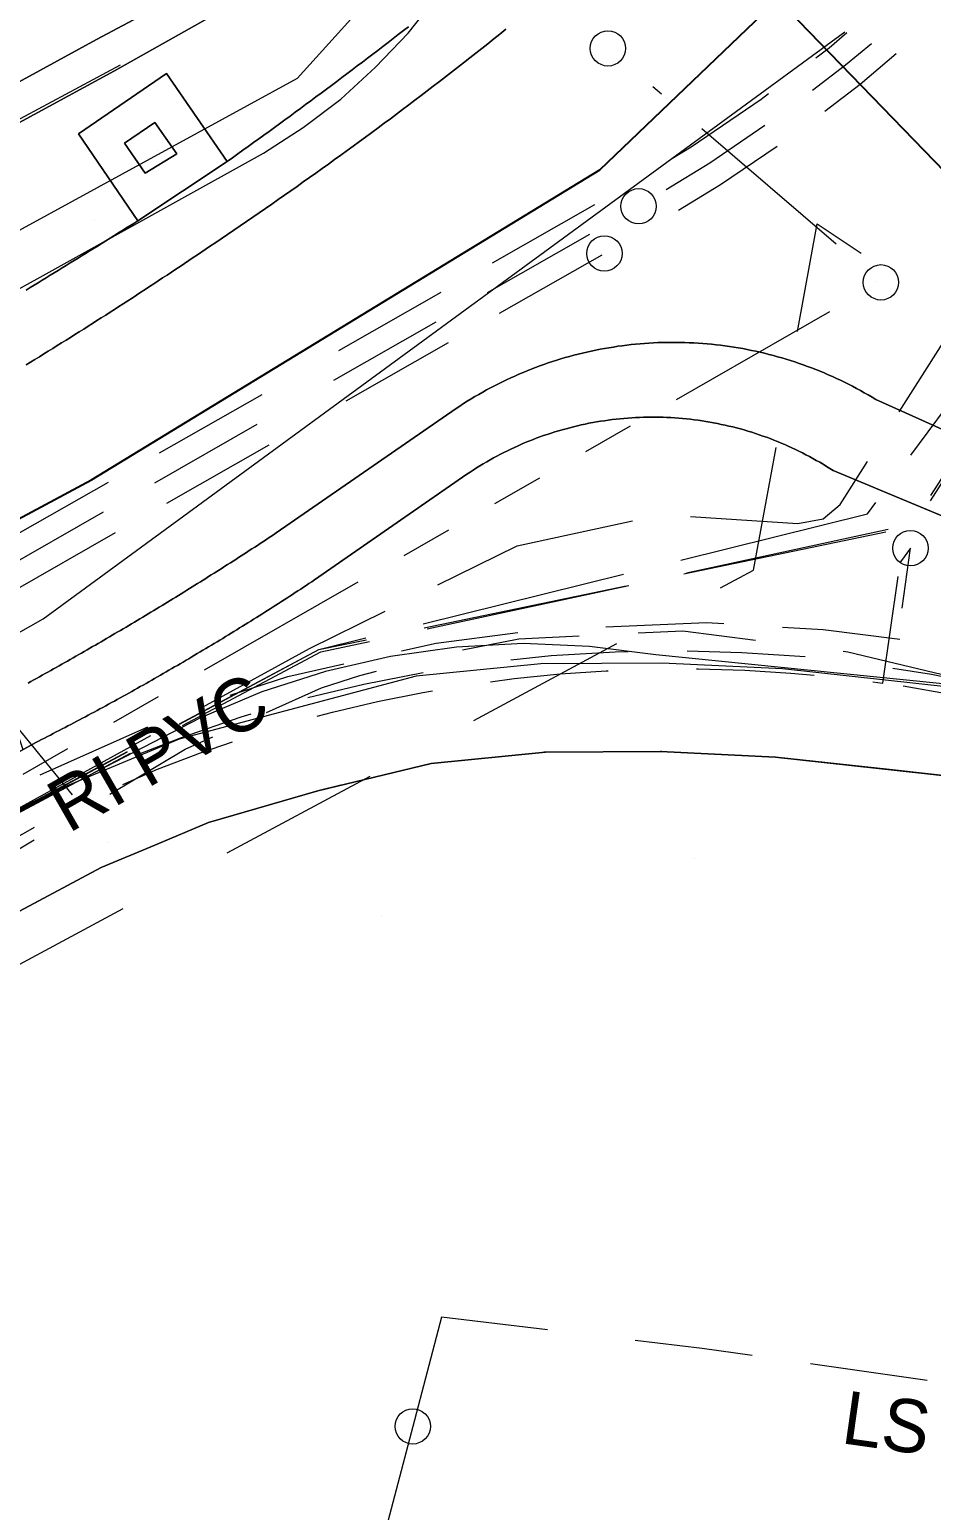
# Model space of a CAD drawing. Header units: metres. Extents: x 0 to 105485, y 0 to 425721.
# Drawn here: x 104882.09 to 104897.39, y 425348.09 to 425373.22 of the extents above; entities that cross this region are included whole.
import ezdxf
from ezdxf.enums import TextEntityAlignment as Align

# ---------------------------------------------------------------- set-up
doc = ezdxf.new("R2010")
doc.units = ezdxf.units.M
doc.header["$MEASUREMENT"] = 0
for name, pattern in [('IE-TERREINAFSCHEIDING_KUNSTMATIG-SO', [11, 4, -1, 4, -2]), ('KG-PERCEEL-SO', [19, 5.5, -4, 5.5, -4]), ('KL-GAS_LD-SO', [13, 4, -2, 4, -3]), ('KL-LS-SO', [13, 4, -2, 4, -3]), ('KL-MS-SO', [13, 4, -2, 4, -3]), ('KL-TELECOM-SO', [9, 7, -2]), ('RI-GWA-SO', [18.45, 6, -1.8, 1.75, -1.8, 1.75, -1.8, 1.75, -1.8])]:
    doc.linetypes.add(name, pattern=pattern)
for name, color, linetype, lineweight in [('B-OI-KL-DATA_MANTELBUIS-G', 90, 'Continuous', 18), ('B-OI-KL-DATA_TELECOM-G', 90, 'KL-TELECOM-SO', 18), ('B-OI-KL-ET_HULPSTUK-S', 10, 'Continuous', 18), ('B-OI-KL-ET_LS-G', 190, 'KL-LS-SO', 18), ('B-OI-KL-ET_LS-T', 190, 'KL-LS-SO', 18), ('B-OI-KL-ET_MS-G', 130, 'KL-MS-SO', 18), ('B-OI-KL-GAS_LD-G', 50, 'KL-GAS_LD-SO', 18), ('B-OI-RI-GWA_RIOOLLEIDING-G', 30, 'RI-GWA-SO', 18), ('B-OI-RI-GWA_RIOOLLEIDING-T', 30, 'RI-GWA-SO', 18), ('B-OI-RI-GWA_RIOOLPUT-S', 30, 'Continuous', 18), ('B-XX-GK-KADEMUUR-G', 150, 'Continuous', 18), ('B-XX-GR-BOOM-G', 90, 'Continuous', 13), ('B-XX-GR-GROENVOORZIENING-G', 80, 'Continuous', 18), ('B-XX-IE-MEUBILAIR-G', 7, 'Continuous', 18), ('B-XX-IE-TERREINAFSCHEIDING_KUNSTMATIG_HEKWERK-G', 20, 'IE-TERREINAFSCHEIDING_KUNSTMATIG-SO', 18), ('B-XX-KG-GRENS_PERCEEL-G', 150, 'KG-PERCEEL-SO', 18), ('B-XX-OG-WATER_HAVEN-G', 170, 'Continuous', 18), ('B-XX-VH-GESLOTENVERHARDING-G', 10, 'Continuous', 18), ('B-XX-VH-ONVERHARD_ZAND-G', 210, 'Continuous', 18), ('B-XX-VH-OPENVERHARDING_SIERBESTRATING-G', 90, 'Continuous', 18), ('B-XX-VH-OPENVERHARDING_STRAATBAKSTEEN-G', 90, 'Continuous', 18)]:
    doc.layers.add(name, color=color, linetype=linetype, lineweight=lineweight)
doc.layers.add('GIS-WEGVAKKEN', color=2, linetype='Continuous')

msp = doc.modelspace()

# ---------------------------------------------------------------- linework, layer by layer
at = {"layer": 'B-OI-KL-DATA_MANTELBUIS-G', "ltscale": 0.5, "flags": 128}
for points in [[(104889.74, 425375.83), (104886.63, 425372.39), (104863.37, 425359.67), (104862.1, 425358.96)], [(104799.24, 425314.63), (104804.63, 425319.9), (104805.54, 425320.8), (104806.81, 425322.05), (104826.88, 425336.93), (104833.47, 425341.63), (104860.36, 425356.88), (104879.85, 425367.68), (104886.06, 425371.12), (104886.73, 425371.56), (104887.37, 425372.04), (104887.96, 425372.58), (104888.51, 425373.16), (104889.01, 425373.79), (104889.46, 425374.45), (104889.97, 425375), (104890.45, 425375.52)], [(104812.76, 425301.85), (104815.59, 425308.8), (104822.61, 425326.1), (104823.15, 425327.13), (104823.76, 425328.12), (104824.45, 425329.06), (104825.2, 425329.94), (104828.64, 425333.31), (104829.36, 425333.83), (104831.12, 425334.98), (104840.75, 425340.34), (104852.76, 425346.92), (104881.06, 425362.51), (104882.32, 425363.22), (104895.92, 425373.18)], [(104906.97, 425368.44), (104906.94, 425368.4), (104906.17, 425367.3), (104902.22, 425361.65), (104892.71, 425362.61), (104891.59, 425362.75), (104890.46, 425362.8), (104889.33, 425362.74), (104888.21, 425362.58), (104887.11, 425362.33), (104886.03, 425361.98), (104884.99, 425361.54), (104879.01, 425358.45), (104839.67, 425336.35), (104828.03, 425328.9), (104823.01, 425323.59), (104820.31, 425317.24), (104815.59, 425308.8), (104813.34, 425304.79), (104811.19, 425305.22), (104807.76, 425306.58), (104806.41, 425307.11), (104802.64, 425308.61), (104802.64, 425308.61)], [(104955.92, 425337.19), (104953.9, 425335.95), (104952.85, 425337.34), (104951.84, 425338.45), (104949.13, 425341), (104939.62, 425345.23), (104905.19, 425360.06), (104900.81, 425361.6), (104898.82, 425361.94), (104894.86, 425362.37), (104892.82, 425362.47), (104890.76, 425362.46), (104888.65, 425362.25), (104884.63, 425361.18), (104882.66, 425360.36), (104879.12, 425358.51)]]:
    msp.add_lwpolyline(points, dxfattribs=at)
at = {"layer": 'B-OI-KL-DATA_TELECOM-G', "ltscale": 0.5, "flags": 128}
for points in [[(104804.18, 425279.81), (104805.36, 425284.85), (104807.82, 425293.82), (104809.06, 425296.35), (104810.51, 425301.27), (104813.02, 425308.39), (104817.82, 425317.66), (104822.44, 425323.78), (104824.53, 425326.02), (104831.18, 425331.11), (104842.74, 425338.79), (104851.73, 425343.72), (104867.99, 425352.37), (104872.6, 425354.9), (104886.84, 425362.72), (104890.36, 425364.46), (104892.8, 425364.99), (104895.12, 425364.84), (104895.55, 425364.92), (104895.84, 425365.16), (104899.86, 425371.49)], [(104804.18, 425279.81), (104805.36, 425284.85), (104807.82, 425293.82), (104809.06, 425296.35), (104810.51, 425301.27), (104813.02, 425308.39), (104817.82, 425317.66), (104822.44, 425323.78), (104824.53, 425326.02), (104831.18, 425331.11), (104842.74, 425338.79), (104851.73, 425343.72), (104867.99, 425352.37), (104872.6, 425354.9), (104886.84, 425362.72), (104890.36, 425364.46), (104892.8, 425364.99), (104895.12, 425364.84), (104895.55, 425364.92), (104895.84, 425365.16), (104899.86, 425371.49)], [(104804.01, 425279.84), (104806.5, 425291.1), (104807.3, 425293.8), (104808.8, 425296.2), (104809.5, 425300), (104818.8, 425318.8), (104821.3, 425324), (104828.1, 425329.1), (104839.1, 425335.4), (104845.3, 425339.9), (104848.7, 425342.3), (104887, 425362.7), (104896.3, 425365), (104900.8, 425371.09)], [(104804.01, 425279.84), (104806.5, 425291.1), (104807.3, 425293.8), (104808.8, 425296.2), (104809.5, 425300), (104818.8, 425318.8), (104821.3, 425324), (104828.1, 425329.1), (104839.1, 425335.4), (104848.7, 425342.3), (104887, 425362.7), (104896.3, 425365), (104900.8, 425371.09)], [(104804.01, 425279.84), (104806.5, 425291.1), (104807.3, 425293.8), (104808.8, 425296.2), (104809.5, 425300), (104818.8, 425318.8), (104821.3, 425324), (104828.1, 425329.1), (104839.1, 425335.4), (104845.3, 425339.9), (104848.7, 425342.3), (104864, 425350.4), (104887, 425362.7), (104896.3, 425365), (104900.8, 425371.09)], [(104804.01, 425279.84), (104806.5, 425291.1), (104807.3, 425293.8), (104808.8, 425296.2), (104809.5, 425300), (104818.8, 425318.8), (104821.3, 425324), (104828.1, 425329.1), (104839.1, 425335.4), (104848.7, 425342.3), (104887, 425362.7), (104896.3, 425365), (104900.8, 425371.09)], [(104804.01, 425279.84), (104806.5, 425291.1), (104807.3, 425293.8), (104808.8, 425296.2), (104809.5, 425300), (104818.8, 425318.8), (104821.3, 425324), (104828.1, 425329.1), (104839.1, 425335.4), (104845.3, 425339.9), (104848.7, 425342.3), (104887, 425362.7), (104896.3, 425365), (104900.8, 425371.09)], [(104804.01, 425279.84), (104806.5, 425291.1), (104807.3, 425293.8), (104808.8, 425296.2), (104809.5, 425300), (104818.8, 425318.8), (104821.3, 425324), (104828.1, 425329.1), (104839.1, 425335.4), (104845.3, 425339.9), (104848.7, 425342.3), (104887, 425362.7), (104896.3, 425365), (104900.8, 425371.09)], [(104803.97, 425279.84), (104806.49, 425291.07), (104807.32, 425293.83), (104808.78, 425296.25), (104809.54, 425299.97), (104818.8, 425318.83), (104821.33, 425323.99), (104828.08, 425329.1), (104839.11, 425335.4), (104845.31, 425339.89), (104848.66, 425342.26), (104863.96, 425350.36), (104887.03, 425362.66), (104897.07, 425364.83), (104901.01, 425371)], [(104804.01, 425279.84), (104806.5, 425291.1), (104807.3, 425293.8), (104808.8, 425296.2), (104809.5, 425300), (104818.8, 425318.8), (104821.3, 425324), (104828.1, 425329.1), (104839.1, 425335.4), (104845.3, 425339.9), (104848.7, 425342.3), (104864, 425350.4), (104887, 425362.7), (104897.1, 425364.8), (104901.05, 425370.98)]]:
    msp.add_lwpolyline(points, dxfattribs=at)
at = {"layer": 'B-OI-KL-ET_HULPSTUK-S'}
for centre in [(104892.42, 425370.22), (104891.84, 425369.42), (104897.03, 425364.42), (104888.59, 425349.52)]:
    msp.add_circle(centre, 0.3, dxfattribs=at)
at = {"layer": 'B-OI-KL-ET_LS-G', "ltscale": 0.5, "flags": 128}
for points in [[(104830.92, 425334.84), (104837.22, 425338.5), (104856, 425349.41), (104892.42, 425370.22), (104893.63, 425370.96), (104894.8, 425371.76), (104895.93, 425372.62), (104896.37, 425372.98)], [(104831.12, 425334.5), (104856.2, 425349.06), (104891.84, 425369.42), (104892.56, 425369.83), (104893.81, 425370.59), (104895.02, 425371.41), (104896.18, 425372.29), (104896.79, 425372.81)], [(104913.92, 425357.07), (104913.43, 425357.29), (104911.15, 425356.98), (104906.73, 425358.79), (104902.09, 425360.63), (104899.97, 425361.38), (104899.26, 425361.58), (104898.51, 425361.77), (104897.74, 425361.93), (104896.71, 425362.11), (104897.03, 425364.42)], [(104897.03, 425364.42), (104896.86, 425364.19)], [(104866.34, 425351.13), (104882.03, 425359.6), (104882.2, 425359.7), (104882.38, 425359.79), (104881.84, 425361.43), (104882.94, 425360.08), (104884.26, 425360.67), (104884.99, 425360.95), (104885.73, 425361.2), (104886.48, 425361.43), (104887.23, 425361.64), (104887.99, 425361.82), (104888.76, 425361.97), (104889.53, 425362.1), (104890.31, 425362.21), (104891.09, 425362.29), (104891.87, 425362.34), (104892.65, 425362.37), (104893.43, 425362.37), (104894.22, 425362.35), (104895, 425362.3), (104895.78, 425362.23), (104896.56, 425362.13), (104896.86, 425364.19)], [(104832.96, 425332.55), (104833.17, 425332.84), (104833.42, 425333.11), (104833.69, 425333.36), (104833.98, 425333.58), (104834.13, 425333.67), (104839.57, 425337.1), (104841.23, 425338.42), (104842.06, 425338.85), (104852.72, 425344.32), (104854.22, 425345.11), (104854.71, 425345.36), (104858.07, 425347.12), (104860.53, 425348.45), (104867.12, 425352.01), (104871.21, 425354.22), (104881.73, 425359.91), (104882.69, 425360.38), (104883.67, 425360.82), (104884.67, 425361.21), (104885.68, 425361.56), (104886.71, 425361.86), (104887.76, 425362.11), (104888.81, 425362.32), (104889.87, 425362.48), (104890.94, 425362.6), (104892.02, 425362.66), (104893.1, 425362.68), (104894.17, 425362.65), (104895.25, 425362.58), (104896.32, 425362.45), (104897.39, 425362.28), (104898.44, 425362.07)], [(104889.08, 425351.37), (104888.59, 425349.52)], [(104922.76, 425345.13), (104917.49, 425346.15), (104916.33, 425346.38), (104912.17, 425347.33), (104908.43, 425348.19), (104907.69, 425348.31), (104906.95, 425348.64), (104903.69, 425349.4), (104893.5, 425350.84), (104889.08, 425351.37)], [(104888.59, 425349.52), (104885.9, 425339.21), (104885.83, 425338.83), (104885.72, 425338.46), (104885.57, 425338.12), (104885.39, 425337.8), (104885.18, 425337.51), (104884.94, 425337.26), (104884.67, 425337.06), (104884.39, 425336.89), (104882.75, 425336.33), (104882.35, 425336.21), (104881.94, 425336.11), (104881.52, 425336.04), (104881.1, 425336), (104880.68, 425335.99), (104880.26, 425336.01), (104879.84, 425336.05), (104879.42, 425336.12), (104863.53, 425339.36), (104852.36, 425341.64), (104852.12, 425341.7), (104851.88, 425341.71), (104851.64, 425341.67), (104851.41, 425341.59), (104847.56, 425339.5), (104847.41, 425339.36), (104847.32, 425339.17), (104846.1, 425333.48), (104841.33, 425334.39), (104837.66, 425332.31), (104837.44, 425331.18), (104836.82, 425331.31)]]:
    msp.add_lwpolyline(points, dxfattribs=at)
at = {"layer": 'B-OI-KL-ET_MS-G', "ltscale": 0.5, "flags": 128}
for points in [[(104831, 425335.35), (104855.81, 425349.77), (104892.08, 425370.48), (104893.31, 425371.23), (104894.5, 425372.04), (104895.65, 425372.91), (104895.95, 425373.17)], [(104803.6, 425279.89), (104805.35, 425287.62), (104806.49, 425292.52), (104808.32, 425300.04), (104809.07, 425302.57), (104809.8, 425304.57), (104810.57, 425306.47), (104812, 425309.57), (104812.87, 425311.4), (104813.7, 425313.07), (104814.65, 425314.59), (104815.44, 425316.07), (104816.9, 425318.47), (104817.91, 425320.08), (104819.04, 425321.71), (104820.74, 425323.79), (104825.81, 425329.51), (104838.75, 425338.35), (104840.32, 425338.42), (104856.21, 425346.57), (104881.54, 425360.25), (104884.85, 425361.72), (104886.47, 425362.24), (104888.99, 425362.81), (104890.74, 425363.04), (104893.57, 425363.16), (104895.55, 425363.04), (104897.04, 425362.85), (104902.96, 425361.12), (104904.2, 425360.65), (104904.34, 425360.63), (104904.47, 425360.67), (104904.58, 425360.74), (104904.66, 425360.86), (104907.35, 425368.28)]]:
    msp.add_lwpolyline(points, dxfattribs=at)
at = {"layer": 'B-OI-KL-GAS_LD-G', "ltscale": 0.5, "flags": 128}
msp.add_lwpolyline([(104812.11, 425307.81), (104812.31, 425308.46), (104812.51, 425308.94), (104813.88, 425312.29), (104816.01, 425315.61), (104817.41, 425317.45), (104818.8, 425319.28), (104821.97, 425323.25), (104823.4, 425325.27), (104824.73, 425326.96), (104826.81, 425328.92), (104828.96, 425330.54), (104831.18, 425330.59), (104832.72, 425331.63), (104832.98, 425331.81), (104837.71, 425335.01), (104842.63, 425338.12), (104846.54, 425340.42), (104846.88, 425340.6), (104846.91, 425340.61), (104855.24, 425344.89), (104859.1, 425346.96), (104865.94, 425350.63), (104880.12, 425358.24), (104884.73, 425361.01), (104887.04, 425362.05), (104887.69, 425362.26), (104889.19, 425362.65), (104890.39, 425362.88), (104893.17, 425363.02), (104895.97, 425362.66), (104899.71, 425361.77), (104905.72, 425359.66)], dxfattribs=at)
at = {"layer": 'B-OI-RI-GWA_RIOOLLEIDING-G', "ltscale": 0.5, "flags": 128}
for points in [[(104895.77, 425369.58), (104892.66, 425372.25)], [(104895.66, 425368.43), (104872.07, 425354.9)]]:
    msp.add_lwpolyline(points, dxfattribs=at)
at = {"layer": 'B-OI-RI-GWA_RIOOLPUT-S'}
for centre in [(104891.9, 425372.9), (104896.53, 425368.93)]:
    msp.add_circle(centre, 0.3, dxfattribs=at)
at = {"layer": 'B-XX-GK-KADEMUUR-G', "ltscale": 0.5}
for points in [[(104888.052, 425375.621), (104883.225, 425373.05), (104871.754, 425366.77), (104860.147, 425360.4)], [(104860.384, 425359.952), (104871.973, 425366.233), (104883.533, 425372.516), (104888.376, 425375.252)]]:
    msp.add_lwpolyline(points, dxfattribs=at)
at = {"layer": 'B-XX-GR-BOOM-G', "color": 0, "true_color": 0x604a38}
for points in [[(104884.26, 425371.175, 2.407), (104884.26, 425371.175, 5.207)], [(104893.375, 425359.16, 2.84), (104893.375, 425359.16, 5.64)], [(104888.058, 425358.194, 2.823), (104888.058, 425358.194, 5.623)]]:
    msp.add_polyline3d(points, dxfattribs=at)
at = {"layer": 'B-XX-GR-GROENVOORZIENING-G', "ltscale": 0.5}
msp.add_lwpolyline([(104898.611, 425360.452), (104894.742, 425360.873), (104892.79, 425360.97), (104890.839, 425360.959), (104888.902, 425360.768), (104886.98, 425360.302), (104885.126, 425359.763), (104884.216, 425359.382), (104883.307, 425359.002), (104881.595, 425358.086), (104879.843, 425357.198), (104878.111, 425356.248), (104869.617, 425351.615), (104866.214, 425349.771)], dxfattribs=at)
at = {"layer": 'B-XX-IE-MEUBILAIR-G', "color": 0, "true_color": 0x604a38}
for points in [[(104891.698, 425372.678, 2.512), (104891.698, 425372.678, 4.012)], [(104885.45, 425371.517, 2.414), (104885.45, 425371.517, 5.414)], [(104883.191, 425369.979, 2.424), (104883.191, 425369.979, 5.424)], [(104896.435, 425368.943, 2.549), (104896.435, 425368.943, 4.049)], [(104894.655, 425364.783, 2.609), (104894.655, 425364.783, 5.609)], [(104897.143, 425364.073, 2.607), (104897.143, 425364.073, 5.607)], [(104883.673, 425362.03, 2.532), (104883.673, 425362.03, 4.032)], [(104890.839, 425360.959, 2.756), (104890.839, 425360.959, 5.756)], [(104892.79, 425360.97, 2.762), (104892.79, 425360.97, 5.762)], [(104888.902, 425360.768, 2.737), (104888.902, 425360.768, 5.737)], [(104894.742, 425360.873, 2.78), (104894.742, 425360.873, 5.78)], [(104896.676, 425360.663, 2.814), (104896.676, 425360.663, 5.814)], [(104886.98, 425360.302, 2.726), (104886.98, 425360.302, 5.726)], [(104885.126, 425359.763, 2.71), (104885.126, 425359.763, 5.71)], [(104883.432, 425359.422, 2.678), (104883.432, 425359.422, 5.678)], [(104883.307, 425359.002, 2.71), (104883.307, 425359.002, 5.71)]]:
    msp.add_polyline3d(points, dxfattribs=at)
at = {"layer": 'B-XX-IE-TERREINAFSCHEIDING_KUNSTMATIG_HEKWERK-G', "ltscale": 0.5, "flags": 128}
msp.add_lwpolyline([(104900.76, 425360.087), (104898.611, 425360.452), (104894.742, 425360.873), (104892.79, 425360.97), (104890.839, 425360.959), (104888.902, 425360.768), (104886.98, 425360.302), (104885.126, 425359.763), (104884.216, 425359.382), (104883.307, 425359.002), (104881.595, 425358.086), (104879.843, 425357.198), (104878.111, 425356.248)], dxfattribs=at)
at = {"layer": 'B-XX-IE-TERREINAFSCHEIDING_KUNSTMATIG_HEKWERK-G', "color": 0, "ltscale": 0.5, "true_color": 0x8c7868}
msp.add_polyline3d([(104900.76, 425360.087, 2.733), (104898.611, 425360.452, 2.804), (104896.677, 425360.662, 2.814), (104894.742, 425360.873, 2.78), (104892.79, 425360.97, 2.762), (104890.839, 425360.959, 2.756), (104888.902, 425360.768, 2.737), (104886.98, 425360.302, 2.726), (104885.126, 425359.763, 2.71), (104884.216, 425359.382, 2.708), (104883.307, 425359.002, 2.71), (104881.595, 425358.086, 2.733), (104879.843, 425357.198, 2.728), (104878.111, 425356.248, 2.742)], dxfattribs=at)
at = {"layer": 'B-XX-KG-GRENS_PERCEEL-G', "ltscale": 0.5, "flags": 128}
for points in [[(104800.173, 425322.245), (104812.813, 425332.586), (104829.721, 425343.786), (104866.88, 425363.631), (104886.387, 425374.096), (104910.596, 425401.24)], [(104852.163, 425332.006), (104852.36, 425333.089), (104846.957, 425334.24), (104848.052, 425339.321), (104853.31, 425338.262), (104854.075, 425342.396), (104894.37, 425364.047), (104895.449, 425369.921), (104914.527, 425357.252), (104956.374, 425338.678), (104958.097, 425335.972), (104956.128, 425329.207), (104954.311, 425322.734), (104952.84, 425316.888), (104951.846, 425313.21), (104951.473, 425310.275), (104950.285, 425293.415), (104950.047, 425292.861), (104949.493, 425292.227), (104948.621, 425291.594), (104947.592, 425291.119), (104946.879, 425290.169), (104946.008, 425288.665), (104945.136, 425286.845), (104943.869, 425284.945), (104941.968, 425283.045), (104940.305, 425281.699), (104937.929, 425280.433), (104935.552, 425279.641), (104933.018, 425279.245), (104916.796, 425281.135)]]:
    msp.add_lwpolyline(points, dxfattribs=at)
at = {"layer": 'B-XX-OG-WATER_HAVEN-G', "ltscale": 0.5}
msp.add_lwpolyline([(104860.147, 425360.4), (104871.754, 425366.77), (104883.225, 425373.05), (104888.052, 425375.621)], dxfattribs=at)
at = {"layer": 'B-XX-VH-GESLOTENVERHARDING-G', "ltscale": 0.5}
for points in [[(104883.928, 425369.973), (104885.444, 425370.982), (104884.414, 425372.471), (104882.923, 425371.447)], [(104884.587, 425371.112), (104884.052, 425370.781), (104883.704, 425371.293), (104884.218, 425371.641)]]:
    msp.add_lwpolyline(points, close=True, dxfattribs=at)
at = {"layer": 'B-XX-VH-ONVERHARD_ZAND-G', "ltscale": 0.5}
msp.add_lwpolyline([(104884.587, 425371.112), (104884.218, 425371.641), (104883.704, 425371.293), (104884.052, 425370.781)], close=True, dxfattribs=at)
at = {"layer": 'B-XX-VH-OPENVERHARDING_SIERBESTRATING-G', "ltscale": 0.5}
for points in [[(104890.169, 425373.223), (104890.067, 425373.142), (104889.965, 425373.06), (104889.863, 425372.979), (104889.761, 425372.898), (104889.658, 425372.818), (104889.556, 425372.737), (104889.453, 425372.657), (104889.351, 425372.577), (104889.248, 425372.497), (104889.144, 425372.417), (104889.041, 425372.337), (104888.938, 425372.258), (104888.834, 425372.179), (104888.731, 425372.099), (104888.627, 425372.021), (104888.523, 425371.942), (104888.419, 425371.863), (104888.315, 425371.785), (104888.21, 425371.707), (104888.106, 425371.629), (104888.001, 425371.551), (104887.896, 425371.474), (104887.791, 425371.396), (104887.686, 425371.319), (104887.581, 425371.242), (104887.476, 425371.165), (104887.37, 425371.089), (104887.265, 425371.012), (104887.159, 425370.936), (104887.053, 425370.86), (104886.947, 425370.784), (104886.841, 425370.709), (104886.734, 425370.633), (104886.628, 425370.558), (104886.521, 425370.483), (104886.415, 425370.408), (104886.308, 425370.333), (104886.201, 425370.259), (104886.094, 425370.184), (104885.986, 425370.11), (104885.879, 425370.036), (104885.772, 425369.963), (104885.664, 425369.889), (104885.556, 425369.816), (104885.448, 425369.743), (104885.34, 425369.67), (104885.232, 425369.597), (104885.232, 425369.597), (104885.159, 425369.547), (104885.085, 425369.497), (104885.012, 425369.448), (104884.939, 425369.398), (104884.865, 425369.349), (104884.792, 425369.299), (104884.718, 425369.25), (104884.644, 425369.201), (104884.571, 425369.151), (104884.497, 425369.102), (104884.423, 425369.053), (104884.349, 425369.004), (104884.275, 425368.956), (104884.201, 425368.907), (104884.127, 425368.858), (104884.053, 425368.81), (104883.979, 425368.761), (104883.905, 425368.713), (104883.831, 425368.664), (104883.756, 425368.616), (104883.682, 425368.568), (104883.607, 425368.52), (104883.533, 425368.472), (104883.458, 425368.424), (104883.384, 425368.376), (104883.309, 425368.328), (104883.234, 425368.281), (104883.16, 425368.233), (104883.085, 425368.186), (104883.01, 425368.138), (104882.935, 425368.091), (104882.86, 425368.044), (104882.785, 425367.997), (104882.71, 425367.95), (104882.635, 425367.903), (104882.56, 425367.856), (104882.484, 425367.809), (104882.409, 425367.763), (104882.334, 425367.716), (104882.258, 425367.669), (104882.183, 425367.623), (104882.107, 425367.577), (104882.032, 425367.53)], [(104882.067, 425362.132), (104882.115, 425362.159), (104882.163, 425362.185), (104882.211, 425362.211), (104882.259, 425362.238), (104882.306, 425362.265), (104882.354, 425362.291), (104882.402, 425362.318), (104882.45, 425362.344), (104882.497, 425362.371), (104882.545, 425362.398), (104882.593, 425362.425), (104882.64, 425362.452), (104882.688, 425362.478), (104882.735, 425362.505), (104882.783, 425362.532), (104882.83, 425362.559), (104882.878, 425362.586), (104882.925, 425362.614), (104882.973, 425362.641), (104883.02, 425362.668), (104883.068, 425362.695), (104883.115, 425362.722), (104883.162, 425362.75), (104883.21, 425362.777), (104883.257, 425362.805), (104883.304, 425362.832), (104883.351, 425362.86), (104883.399, 425362.887), (104883.446, 425362.915), (104883.493, 425362.942), (104883.54, 425362.97), (104883.587, 425362.998), (104883.634, 425363.025), (104883.681, 425363.053), (104883.728, 425363.081), (104883.776, 425363.109), (104883.822, 425363.137), (104883.869, 425363.165), (104883.916, 425363.193), (104883.963, 425363.221), (104884.01, 425363.249), (104884.057, 425363.277), (104884.104, 425363.305), (104884.151, 425363.334), (104884.197, 425363.362), (104884.244, 425363.39), (104884.291, 425363.419), (104884.338, 425363.447), (104884.384, 425363.476), (104884.431, 425363.504), (104884.478, 425363.533), (104884.524, 425363.561), (104884.571, 425363.59), (104884.617, 425363.618), (104884.664, 425363.647), (104884.71, 425363.676), (104884.757, 425363.705), (104884.803, 425363.734), (104884.85, 425363.762), (104884.896, 425363.791), (104884.942, 425363.82), (104884.989, 425363.849), (104885.035, 425363.878), (104885.081, 425363.908), (104885.128, 425363.937), (104885.174, 425363.966), (104885.22, 425363.995), (104885.266, 425364.024), (104885.312, 425364.054), (104885.358, 425364.083), (104885.404, 425364.112), (104885.451, 425364.142), (104885.497, 425364.171), (104885.543, 425364.201), (104885.589, 425364.23), (104885.635, 425364.26), (104885.68, 425364.29), (104885.726, 425364.319), (104885.772, 425364.349), (104885.818, 425364.379), (104885.864, 425364.409), (104885.91, 425364.439), (104885.955, 425364.468), (104886.001, 425364.498), (104886.047, 425364.528), (104886.093, 425364.558), (104886.138, 425364.589), (104886.184, 425364.619), (104886.229, 425364.649), (104886.275, 425364.679), (104886.275, 425364.679), (104889.324, 425366.789), (104889.324, 425366.789), (104889.387, 425366.831), (104889.451, 425366.872), (104889.515, 425366.913), (104889.58, 425366.953), (104889.645, 425366.992), (104889.711, 425367.03), (104889.777, 425367.068), (104889.843, 425367.105), (104889.91, 425367.141), (104889.978, 425367.176), (104890.045, 425367.21), (104890.114, 425367.244), (104890.182, 425367.277), (104890.251, 425367.309), (104890.32, 425367.341), (104890.39, 425367.371), (104890.46, 425367.401), (104890.53, 425367.43), (104890.601, 425367.458), (104890.672, 425367.485), (104890.743, 425367.512), (104890.814, 425367.537), (104890.886, 425367.562), (104890.958, 425367.586), (104891.031, 425367.609), (104891.103, 425367.632), (104891.176, 425367.653), (104891.249, 425367.674), (104891.323, 425367.694), (104891.396, 425367.713), (104891.47, 425367.731), (104891.544, 425367.748), (104891.618, 425367.764), (104891.693, 425367.78), (104891.767, 425367.795), (104891.842, 425367.808), (104891.917, 425367.821), (104891.992, 425367.833), (104892.067, 425367.845), (104892.142, 425367.855), (104892.218, 425367.865), (104892.293, 425367.873), (104892.369, 425367.881), (104892.445, 425367.888), (104892.52, 425367.894), (104892.596, 425367.899), (104892.672, 425367.903), (104892.748, 425367.907), (104892.824, 425367.909), (104892.9, 425367.911), (104892.976, 425367.911), (104893.052, 425367.911), (104893.128, 425367.91), (104893.204, 425367.908), (104893.28, 425367.906), (104893.356, 425367.902), (104893.432, 425367.898), (104893.508, 425367.892), (104893.583, 425367.886), (104893.659, 425367.879), (104893.735, 425367.871), (104893.81, 425367.862), (104893.885, 425367.852), (104893.961, 425367.842), (104894.036, 425367.83), (104894.111, 425367.818), (104894.186, 425367.805), (104894.26, 425367.791), (104894.335, 425367.776), (104894.409, 425367.76), (104894.483, 425367.743), (104894.557, 425367.726), (104894.631, 425367.707), (104894.705, 425367.688), (104894.778, 425367.668), (104894.851, 425367.647), (104894.924, 425367.626), (104894.997, 425367.603), (104895.069, 425367.58), (104895.141, 425367.555), (104895.213, 425367.53), (104895.284, 425367.505), (104895.355, 425367.478), (104895.426, 425367.45), (104895.497, 425367.422), (104895.567, 425367.393), (104895.637, 425367.363), (104895.706, 425367.332), (104895.775, 425367.301), (104895.844, 425367.268), (104895.912, 425367.235), (104895.981, 425367.201), (104896.048, 425367.166), (104896.115, 425367.131), (104896.182, 425367.095), (104896.248, 425367.058), (104896.314, 425367.02), (104896.38, 425366.981), (104896.445, 425366.942), (104896.445, 425366.942), (104899.085, 425365.754)]]:
    msp.add_lwpolyline(points, dxfattribs=at)
at = {"layer": 'B-XX-VH-OPENVERHARDING_STRAATBAKSTEEN-G', "ltscale": 0.5}
for points in [[(104888.376, 425375.252), (104883.533, 425372.516), (104871.973, 425366.233), (104860.384, 425359.952)], [(104888.517, 425373.268), (104888.431, 425373.201), (104888.344, 425373.134), (104888.258, 425373.067), (104888.171, 425373), (104888.084, 425372.933), (104887.998, 425372.866), (104887.911, 425372.8), (104887.824, 425372.733), (104887.737, 425372.667), (104887.65, 425372.601), (104887.562, 425372.535), (104887.475, 425372.469), (104887.388, 425372.403), (104887.3, 425372.337), (104887.213, 425372.271), (104887.125, 425372.206), (104887.037, 425372.14), (104886.949, 425372.075), (104886.862, 425372.01), (104886.774, 425371.945), (104886.685, 425371.88), (104886.597, 425371.815), (104886.509, 425371.75), (104886.421, 425371.686), (104886.332, 425371.621), (104886.244, 425371.557), (104886.155, 425371.492), (104886.067, 425371.428), (104885.978, 425371.364), (104885.889, 425371.3), (104885.8, 425371.236), (104885.711, 425371.173), (104885.622, 425371.109), (104885.533, 425371.045), (104885.444, 425370.982), (104885.444, 425370.982), (104883.928, 425369.973), (104883.928, 425369.973), (104883.861, 425369.931), (104883.793, 425369.889), (104883.726, 425369.847), (104883.658, 425369.805), (104883.591, 425369.762), (104883.523, 425369.72), (104883.456, 425369.678), (104883.388, 425369.636), (104883.321, 425369.594), (104883.253, 425369.552), (104883.186, 425369.51), (104883.118, 425369.468), (104883.05, 425369.426), (104882.983, 425369.385), (104882.915, 425369.343), (104882.848, 425369.301), (104882.78, 425369.259), (104882.713, 425369.217), (104882.645, 425369.175), (104882.577, 425369.133), (104882.51, 425369.092), (104882.442, 425369.05), (104882.374, 425369.008), (104882.307, 425368.966), (104882.239, 425368.924), (104882.171, 425368.883), (104882.104, 425368.841), (104882.036, 425368.799)], [(104882.036, 425368.799), (104882.104, 425368.841), (104882.171, 425368.883), (104882.239, 425368.924), (104882.307, 425368.966), (104882.374, 425369.008), (104882.442, 425369.05), (104882.51, 425369.092), (104882.577, 425369.133), (104882.645, 425369.175), (104882.713, 425369.217), (104882.78, 425369.259), (104882.848, 425369.301), (104882.915, 425369.343), (104882.983, 425369.385), (104883.05, 425369.426), (104883.118, 425369.468), (104883.186, 425369.51), (104883.253, 425369.552), (104883.321, 425369.594), (104883.388, 425369.636), (104883.456, 425369.678), (104883.523, 425369.72), (104883.591, 425369.762), (104883.658, 425369.805), (104883.726, 425369.847), (104883.793, 425369.889), (104883.861, 425369.931), (104883.928, 425369.973), (104883.928, 425369.973), (104882.923, 425371.447), (104884.414, 425372.471), (104885.444, 425370.982), (104885.444, 425370.982), (104885.533, 425371.045), (104885.622, 425371.109), (104885.711, 425371.173), (104885.8, 425371.236), (104885.889, 425371.3), (104885.978, 425371.364), (104886.067, 425371.428), (104886.155, 425371.492), (104886.244, 425371.557), (104886.332, 425371.621), (104886.421, 425371.686), (104886.509, 425371.75), (104886.597, 425371.815), (104886.685, 425371.88), (104886.774, 425371.945), (104886.862, 425372.01), (104886.949, 425372.075), (104887.037, 425372.14), (104887.125, 425372.206), (104887.213, 425372.271), (104887.3, 425372.337), (104887.388, 425372.403), (104887.475, 425372.469), (104887.562, 425372.535), (104887.65, 425372.601), (104887.737, 425372.667), (104887.824, 425372.733), (104887.911, 425372.8), (104887.998, 425372.866), (104888.084, 425372.933), (104888.171, 425373), (104888.258, 425373.067), (104888.344, 425373.134), (104888.431, 425373.201), (104888.517, 425373.268)], [(104882.032, 425367.53), (104882.107, 425367.577), (104882.183, 425367.623), (104882.258, 425367.669), (104882.334, 425367.716), (104882.409, 425367.763), (104882.484, 425367.809), (104882.56, 425367.856), (104882.635, 425367.903), (104882.71, 425367.95), (104882.785, 425367.997), (104882.86, 425368.044), (104882.935, 425368.091), (104883.01, 425368.138), (104883.085, 425368.186), (104883.16, 425368.233), (104883.234, 425368.281), (104883.309, 425368.328), (104883.384, 425368.376), (104883.458, 425368.424), (104883.533, 425368.472), (104883.607, 425368.52), (104883.682, 425368.568), (104883.756, 425368.616), (104883.831, 425368.664), (104883.905, 425368.713), (104883.979, 425368.761), (104884.053, 425368.81), (104884.127, 425368.858), (104884.201, 425368.907), (104884.275, 425368.956), (104884.349, 425369.004), (104884.423, 425369.053), (104884.497, 425369.102), (104884.571, 425369.151), (104884.644, 425369.201), (104884.718, 425369.25), (104884.792, 425369.299), (104884.865, 425369.349), (104884.939, 425369.398), (104885.012, 425369.448), (104885.085, 425369.497), (104885.159, 425369.547), (104885.232, 425369.597), (104885.232, 425369.597), (104885.34, 425369.67), (104885.448, 425369.743), (104885.556, 425369.816), (104885.664, 425369.889), (104885.772, 425369.963), (104885.879, 425370.036), (104885.986, 425370.11), (104886.094, 425370.184), (104886.201, 425370.259), (104886.308, 425370.333), (104886.415, 425370.408), (104886.521, 425370.483), (104886.628, 425370.558), (104886.734, 425370.633), (104886.841, 425370.709), (104886.947, 425370.784), (104887.053, 425370.86), (104887.159, 425370.936), (104887.265, 425371.012), (104887.37, 425371.089), (104887.476, 425371.165), (104887.581, 425371.242), (104887.686, 425371.319), (104887.791, 425371.396), (104887.896, 425371.474), (104888.001, 425371.551), (104888.106, 425371.629), (104888.21, 425371.707), (104888.315, 425371.785), (104888.419, 425371.863), (104888.523, 425371.942), (104888.627, 425372.021), (104888.731, 425372.099), (104888.834, 425372.179), (104888.938, 425372.258), (104889.041, 425372.337), (104889.144, 425372.417), (104889.248, 425372.497), (104889.351, 425372.577), (104889.453, 425372.657), (104889.556, 425372.737), (104889.658, 425372.818), (104889.761, 425372.898), (104889.863, 425372.979), (104889.965, 425373.06), (104890.067, 425373.142), (104890.169, 425373.223)], [(104899.085, 425365.754), (104896.445, 425366.942), (104896.445, 425366.942), (104896.38, 425366.981), (104896.314, 425367.02), (104896.248, 425367.058), (104896.182, 425367.095), (104896.115, 425367.131), (104896.048, 425367.166), (104895.981, 425367.201), (104895.912, 425367.235), (104895.844, 425367.268), (104895.775, 425367.301), (104895.706, 425367.332), (104895.637, 425367.363), (104895.567, 425367.393), (104895.497, 425367.422), (104895.426, 425367.45), (104895.355, 425367.478), (104895.284, 425367.505), (104895.213, 425367.53), (104895.141, 425367.555), (104895.069, 425367.58), (104894.997, 425367.603), (104894.924, 425367.626), (104894.851, 425367.647), (104894.778, 425367.668), (104894.705, 425367.688), (104894.631, 425367.707), (104894.557, 425367.726), (104894.483, 425367.743), (104894.409, 425367.76), (104894.335, 425367.776), (104894.26, 425367.791), (104894.186, 425367.805), (104894.111, 425367.818), (104894.036, 425367.83), (104893.961, 425367.842), (104893.885, 425367.852), (104893.81, 425367.862), (104893.735, 425367.871), (104893.659, 425367.879), (104893.583, 425367.886), (104893.508, 425367.892), (104893.432, 425367.898), (104893.356, 425367.902), (104893.28, 425367.906), (104893.204, 425367.908), (104893.128, 425367.91), (104893.052, 425367.911), (104892.976, 425367.911), (104892.9, 425367.911), (104892.824, 425367.909), (104892.748, 425367.907), (104892.672, 425367.903), (104892.596, 425367.899), (104892.52, 425367.894), (104892.445, 425367.888), (104892.369, 425367.881), (104892.293, 425367.873), (104892.218, 425367.865), (104892.142, 425367.855), (104892.067, 425367.845), (104891.992, 425367.833), (104891.917, 425367.821), (104891.842, 425367.808), (104891.767, 425367.795), (104891.693, 425367.78), (104891.618, 425367.764), (104891.544, 425367.748), (104891.47, 425367.731), (104891.396, 425367.713), (104891.323, 425367.694), (104891.249, 425367.674), (104891.176, 425367.653), (104891.103, 425367.632), (104891.031, 425367.609), (104890.958, 425367.586), (104890.886, 425367.562), (104890.814, 425367.537), (104890.743, 425367.512), (104890.672, 425367.485), (104890.601, 425367.458), (104890.53, 425367.43), (104890.46, 425367.401), (104890.39, 425367.371), (104890.32, 425367.341), (104890.251, 425367.309), (104890.182, 425367.277), (104890.114, 425367.244), (104890.045, 425367.21), (104889.978, 425367.176), (104889.91, 425367.141), (104889.843, 425367.105), (104889.777, 425367.068), (104889.711, 425367.03), (104889.645, 425366.992), (104889.58, 425366.953), (104889.515, 425366.913), (104889.451, 425366.872), (104889.387, 425366.831), (104889.324, 425366.789), (104889.324, 425366.789), (104886.275, 425364.679), (104886.275, 425364.679), (104886.229, 425364.649), (104886.184, 425364.619), (104886.138, 425364.589), (104886.093, 425364.558), (104886.047, 425364.528), (104886.001, 425364.498), (104885.955, 425364.468), (104885.91, 425364.439), (104885.864, 425364.409), (104885.818, 425364.379), (104885.772, 425364.349), (104885.726, 425364.319), (104885.68, 425364.29), (104885.635, 425364.26), (104885.589, 425364.23), (104885.543, 425364.201), (104885.497, 425364.171), (104885.451, 425364.142), (104885.404, 425364.112), (104885.358, 425364.083), (104885.312, 425364.054), (104885.266, 425364.024), (104885.22, 425363.995), (104885.174, 425363.966), (104885.128, 425363.937), (104885.081, 425363.908), (104885.035, 425363.878), (104884.989, 425363.849), (104884.942, 425363.82), (104884.896, 425363.791), (104884.85, 425363.762), (104884.803, 425363.734), (104884.757, 425363.705), (104884.71, 425363.676), (104884.664, 425363.647), (104884.617, 425363.618), (104884.571, 425363.59), (104884.524, 425363.561), (104884.478, 425363.533), (104884.431, 425363.504), (104884.384, 425363.476), (104884.338, 425363.447), (104884.291, 425363.419), (104884.244, 425363.39), (104884.197, 425363.362), (104884.151, 425363.334), (104884.104, 425363.305), (104884.057, 425363.277), (104884.01, 425363.249), (104883.963, 425363.221), (104883.916, 425363.193), (104883.869, 425363.165), (104883.822, 425363.137), (104883.776, 425363.109), (104883.728, 425363.081), (104883.681, 425363.053), (104883.634, 425363.025), (104883.587, 425362.998), (104883.54, 425362.97), (104883.493, 425362.942), (104883.446, 425362.915), (104883.399, 425362.887), (104883.351, 425362.86), (104883.304, 425362.832), (104883.257, 425362.805), (104883.21, 425362.777), (104883.162, 425362.75), (104883.115, 425362.722), (104883.068, 425362.695), (104883.02, 425362.668), (104882.973, 425362.641), (104882.925, 425362.614), (104882.878, 425362.586), (104882.83, 425362.559), (104882.783, 425362.532), (104882.735, 425362.505), (104882.688, 425362.478), (104882.64, 425362.452), (104882.593, 425362.425), (104882.545, 425362.398), (104882.497, 425362.371), (104882.45, 425362.344), (104882.402, 425362.318), (104882.354, 425362.291), (104882.306, 425362.265), (104882.259, 425362.238), (104882.211, 425362.211), (104882.163, 425362.185), (104882.115, 425362.159), (104882.067, 425362.132)], [(104898.443, 425364.603), (104895.717, 425365.737), (104895.717, 425365.737), (104895.661, 425365.773), (104895.605, 425365.808), (104895.548, 425365.843), (104895.491, 425365.877), (104895.433, 425365.91), (104895.375, 425365.942), (104895.317, 425365.974), (104895.258, 425366.005), (104895.199, 425366.036), (104895.139, 425366.066), (104895.08, 425366.095), (104895.019, 425366.123), (104894.959, 425366.15), (104894.898, 425366.177), (104894.837, 425366.204), (104894.776, 425366.229), (104894.714, 425366.254), (104894.652, 425366.278), (104894.59, 425366.301), (104894.527, 425366.323), (104894.464, 425366.345), (104894.401, 425366.366), (104894.338, 425366.386), (104894.274, 425366.406), (104894.21, 425366.425), (104894.146, 425366.443), (104894.082, 425366.46), (104894.018, 425366.476), (104893.953, 425366.492), (104893.888, 425366.507), (104893.823, 425366.521), (104893.758, 425366.535), (104893.693, 425366.547), (104893.628, 425366.559), (104893.562, 425366.57), (104893.496, 425366.581), (104893.431, 425366.59), (104893.365, 425366.599), (104893.299, 425366.607), (104893.232, 425366.614), (104893.166, 425366.62), (104893.1, 425366.626), (104893.034, 425366.631), (104892.967, 425366.635), (104892.901, 425366.638), (104892.835, 425366.641), (104892.768, 425366.642), (104892.702, 425366.643), (104892.635, 425366.643), (104892.569, 425366.643), (104892.502, 425366.641), (104892.436, 425366.639), (104892.369, 425366.636), (104892.303, 425366.632), (104892.237, 425366.627), (104892.17, 425366.622), (104892.104, 425366.616), (104892.038, 425366.609), (104891.972, 425366.601), (104891.906, 425366.592), (104891.84, 425366.583), (104891.774, 425366.573), (104891.709, 425366.562), (104891.643, 425366.55), (104891.578, 425366.538), (104891.513, 425366.525), (104891.448, 425366.511), (104891.383, 425366.496), (104891.318, 425366.481), (104891.254, 425366.464), (104891.19, 425366.447), (104891.126, 425366.429), (104891.062, 425366.411), (104890.998, 425366.392), (104890.935, 425366.372), (104890.872, 425366.351), (104890.809, 425366.329), (104890.746, 425366.307), (104890.684, 425366.284), (104890.622, 425366.26), (104890.56, 425366.236), (104890.498, 425366.21), (104890.437, 425366.184), (104890.376, 425366.158), (104890.316, 425366.13), (104890.255, 425366.102), (104890.195, 425366.073), (104890.136, 425366.044), (104890.077, 425366.013), (104890.018, 425365.982), (104889.959, 425365.951), (104889.901, 425365.918), (104889.844, 425365.885), (104889.786, 425365.852), (104889.729, 425365.817), (104889.673, 425365.782), (104889.617, 425365.746), (104889.561, 425365.71), (104889.506, 425365.673), (104889.506, 425365.673), (104886.923, 425363.881), (104886.923, 425363.881), (104886.876, 425363.85), (104886.83, 425363.819), (104886.783, 425363.788), (104886.737, 425363.758), (104886.69, 425363.727), (104886.643, 425363.696), (104886.596, 425363.666), (104886.55, 425363.635), (104886.503, 425363.605), (104886.456, 425363.574), (104886.409, 425363.544), (104886.362, 425363.514), (104886.315, 425363.483), (104886.268, 425363.453), (104886.221, 425363.423), (104886.174, 425363.393), (104886.127, 425363.363), (104886.08, 425363.333), (104886.032, 425363.303), (104885.985, 425363.273), (104885.938, 425363.243), (104885.891, 425363.214), (104885.843, 425363.184), (104885.796, 425363.154), (104885.748, 425363.125), (104885.701, 425363.095), (104885.654, 425363.066), (104885.606, 425363.036), (104885.558, 425363.007), (104885.511, 425362.978), (104885.463, 425362.948), (104885.416, 425362.919), (104885.368, 425362.89), (104885.32, 425362.861), (104885.272, 425362.832), (104885.225, 425362.803), (104885.177, 425362.774), (104885.129, 425362.745), (104885.081, 425362.717), (104885.033, 425362.688), (104884.985, 425362.659), (104884.937, 425362.631), (104884.889, 425362.602), (104884.841, 425362.574), (104884.793, 425362.545), (104884.745, 425362.517), (104884.697, 425362.488), (104884.648, 425362.46), (104884.6, 425362.432), (104884.552, 425362.404), (104884.503, 425362.376), (104884.455, 425362.348), (104884.407, 425362.32), (104884.358, 425362.292), (104884.31, 425362.264), (104884.261, 425362.236), (104884.213, 425362.209), (104884.164, 425362.181), (104884.116, 425362.153), (104884.067, 425362.126), (104884.018, 425362.098), (104883.97, 425362.071), (104883.921, 425362.043), (104883.872, 425362.016), (104883.824, 425361.989), (104883.775, 425361.962), (104883.726, 425361.934), (104883.677, 425361.907), (104883.628, 425361.88), (104883.579, 425361.853), (104883.53, 425361.826), (104883.481, 425361.8), (104883.432, 425361.773), (104883.383, 425361.746), (104883.334, 425361.719), (104883.285, 425361.693), (104883.236, 425361.666), (104883.186, 425361.64), (104883.137, 425361.613), (104883.088, 425361.587), (104883.039, 425361.561), (104882.989, 425361.534), (104882.94, 425361.508), (104882.891, 425361.482), (104882.841, 425361.456), (104882.792, 425361.43), (104882.742, 425361.404), (104882.693, 425361.378), (104882.643, 425361.352), (104882.594, 425361.326), (104882.544, 425361.301), (104882.494, 425361.275), (104882.445, 425361.249), (104882.395, 425361.224), (104882.345, 425361.198), (104882.295, 425361.173), (104882.246, 425361.148), (104882.196, 425361.122), (104882.146, 425361.097), (104882.146, 425361.097), (104876.849, 425358.161)], [(104876.849, 425358.161), (104882.146, 425361.097), (104882.146, 425361.097), (104882.196, 425361.122), (104882.246, 425361.148), (104882.295, 425361.173), (104882.345, 425361.198), (104882.395, 425361.224), (104882.445, 425361.249), (104882.494, 425361.275), (104882.544, 425361.301), (104882.594, 425361.326), (104882.643, 425361.352), (104882.693, 425361.378), (104882.742, 425361.404), (104882.792, 425361.43), (104882.841, 425361.456), (104882.891, 425361.482), (104882.94, 425361.508), (104882.989, 425361.534), (104883.039, 425361.561), (104883.088, 425361.587), (104883.137, 425361.613), (104883.186, 425361.64), (104883.236, 425361.666), (104883.285, 425361.693), (104883.334, 425361.719), (104883.383, 425361.746), (104883.432, 425361.773), (104883.481, 425361.8), (104883.53, 425361.826), (104883.579, 425361.853), (104883.628, 425361.88), (104883.677, 425361.907), (104883.726, 425361.934), (104883.775, 425361.962), (104883.824, 425361.989), (104883.872, 425362.016), (104883.921, 425362.043), (104883.97, 425362.071), (104884.018, 425362.098), (104884.067, 425362.126), (104884.116, 425362.153), (104884.164, 425362.181), (104884.213, 425362.209), (104884.261, 425362.236), (104884.31, 425362.264), (104884.358, 425362.292), (104884.407, 425362.32), (104884.455, 425362.348), (104884.503, 425362.376), (104884.552, 425362.404), (104884.6, 425362.432), (104884.648, 425362.46), (104884.697, 425362.488), (104884.745, 425362.517), (104884.793, 425362.545), (104884.841, 425362.574), (104884.889, 425362.602), (104884.937, 425362.631), (104884.985, 425362.659), (104885.033, 425362.688), (104885.081, 425362.717), (104885.129, 425362.745), (104885.177, 425362.774), (104885.225, 425362.803), (104885.272, 425362.832), (104885.32, 425362.861), (104885.368, 425362.89), (104885.416, 425362.919), (104885.463, 425362.948), (104885.511, 425362.978), (104885.558, 425363.007), (104885.606, 425363.036), (104885.654, 425363.066), (104885.701, 425363.095), (104885.748, 425363.125), (104885.796, 425363.154), (104885.843, 425363.184), (104885.891, 425363.214), (104885.938, 425363.243), (104885.985, 425363.273), (104886.032, 425363.303), (104886.08, 425363.333), (104886.127, 425363.363), (104886.174, 425363.393), (104886.221, 425363.423), (104886.268, 425363.453), (104886.315, 425363.483), (104886.362, 425363.514), (104886.409, 425363.544), (104886.456, 425363.574), (104886.503, 425363.605), (104886.55, 425363.635), (104886.596, 425363.666), (104886.643, 425363.696), (104886.69, 425363.727), (104886.737, 425363.758), (104886.783, 425363.788), (104886.83, 425363.819), (104886.876, 425363.85), (104886.923, 425363.881), (104886.923, 425363.881), (104889.506, 425365.673), (104889.506, 425365.673), (104889.561, 425365.71), (104889.617, 425365.746), (104889.673, 425365.782), (104889.729, 425365.817), (104889.786, 425365.852), (104889.844, 425365.885), (104889.901, 425365.918), (104889.959, 425365.951), (104890.018, 425365.982), (104890.077, 425366.013), (104890.136, 425366.044), (104890.195, 425366.073), (104890.255, 425366.102), (104890.316, 425366.13), (104890.376, 425366.158), (104890.437, 425366.184), (104890.498, 425366.21), (104890.56, 425366.236), (104890.622, 425366.26), (104890.684, 425366.284), (104890.746, 425366.307), (104890.809, 425366.329), (104890.872, 425366.351), (104890.935, 425366.372), (104890.998, 425366.392), (104891.062, 425366.411), (104891.126, 425366.429), (104891.19, 425366.447), (104891.254, 425366.464), (104891.318, 425366.481), (104891.383, 425366.496), (104891.448, 425366.511), (104891.513, 425366.525), (104891.578, 425366.538), (104891.643, 425366.55), (104891.709, 425366.562), (104891.774, 425366.573), (104891.84, 425366.583), (104891.906, 425366.592), (104891.972, 425366.601), (104892.038, 425366.609), (104892.104, 425366.616), (104892.17, 425366.622), (104892.237, 425366.627), (104892.303, 425366.632), (104892.369, 425366.636), (104892.436, 425366.639), (104892.502, 425366.641), (104892.569, 425366.643), (104892.635, 425366.643), (104892.702, 425366.643), (104892.768, 425366.642), (104892.835, 425366.641), (104892.901, 425366.638), (104892.967, 425366.635), (104893.034, 425366.631), (104893.1, 425366.626), (104893.166, 425366.62), (104893.232, 425366.614), (104893.299, 425366.607), (104893.365, 425366.599), (104893.431, 425366.59), (104893.496, 425366.581), (104893.562, 425366.57), (104893.628, 425366.559), (104893.693, 425366.547), (104893.758, 425366.535), (104893.823, 425366.521), (104893.888, 425366.507), (104893.953, 425366.492), (104894.018, 425366.476), (104894.082, 425366.46), (104894.146, 425366.443), (104894.21, 425366.425), (104894.274, 425366.406), (104894.338, 425366.386), (104894.401, 425366.366), (104894.464, 425366.345), (104894.527, 425366.323), (104894.59, 425366.301), (104894.652, 425366.278), (104894.714, 425366.254), (104894.776, 425366.229), (104894.837, 425366.204), (104894.898, 425366.177), (104894.959, 425366.15), (104895.019, 425366.123), (104895.08, 425366.095), (104895.139, 425366.066), (104895.199, 425366.036), (104895.258, 425366.005), (104895.317, 425365.974), (104895.375, 425365.942), (104895.433, 425365.91), (104895.491, 425365.877), (104895.548, 425365.843), (104895.605, 425365.808), (104895.661, 425365.773), (104895.717, 425365.737), (104895.717, 425365.737), (104898.443, 425364.603)], [(104866.214, 425349.771), (104869.617, 425351.615), (104878.111, 425356.248), (104879.843, 425357.198), (104881.595, 425358.086), (104883.307, 425359.002), (104884.216, 425359.382), (104885.126, 425359.763), (104886.98, 425360.302), (104888.902, 425360.768), (104890.839, 425360.959), (104892.79, 425360.97), (104894.742, 425360.873), (104898.611, 425360.452)]]:
    msp.add_lwpolyline(points, dxfattribs=at)
at = {"layer": 'GIS-WEGVAKKEN'}
for points in [[(104814.218, 425323.908), (104821.95, 425329.53), (104826.64, 425333.64), (104830.53, 425336.36), (104837.17, 425340.62), (104841.27, 425343.01), (104849.61, 425347.59), (104883.14, 425365.58), (104891.76, 425370.84), (104894.781, 425373.736)], [(104894.781, 425373.736), (104899.74, 425368.61), (104906.23, 425364.89), (104915.14, 425360.98), (104919.57, 425358.94), (104930.04, 425354.77), (104937.42, 425351.23), (104950.8, 425345.5), (104959.67, 425341.559)]]:
    msp.add_lwpolyline(points, dxfattribs=at)

# ---------------------------------------------------------------- texts
at = {"layer": 'B-OI-KL-ET_LS-T'}
msp.add_text('LS Stedin', height=0.9, rotation=-8.0435, dxfattribs=at).set_placement((104898.482, 425349.318), align=Align.MIDDLE_CENTER)
at = {"layer": 'B-OI-RI-GWA_RIOOLLEIDING-T'}
msp.add_text('RI PVC', height=0.9, rotation=29.8363, dxfattribs=at).set_placement((104884.268, 425360.962), align=Align.MIDDLE_CENTER)

doc.saveas('drawing.dxf')
